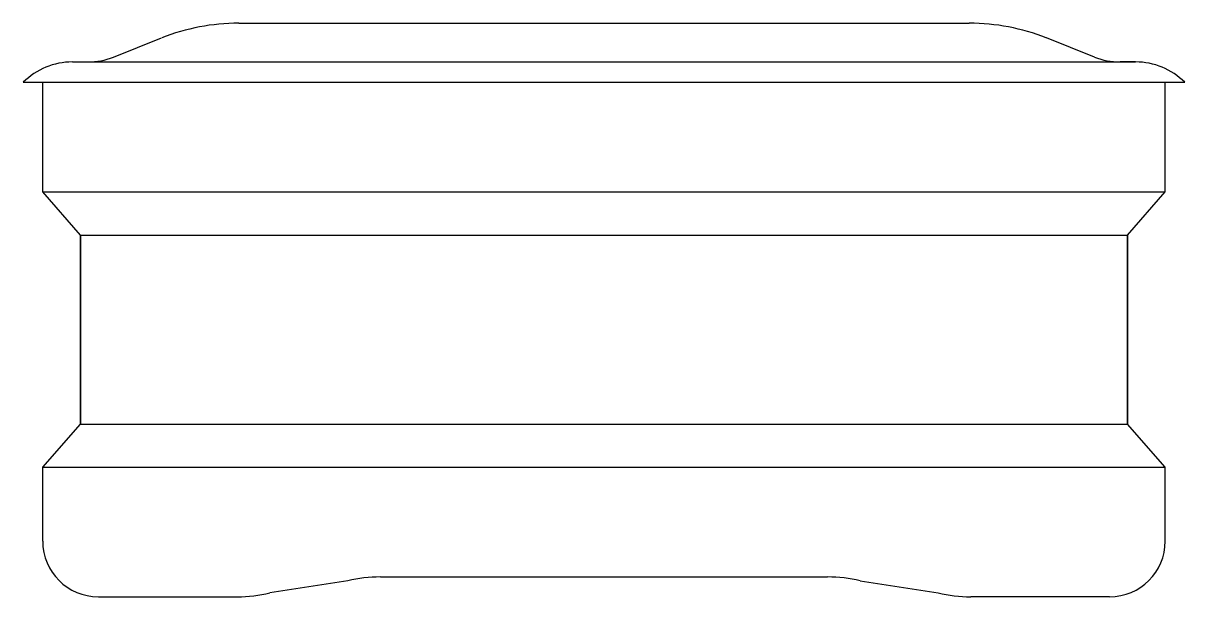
# Model space of a CAD drawing. Extents: x -863.99 to -862.32, y 501.61 to 502.44.
import ezdxf

# ---------------------------------------------------------------- set-up
doc = ezdxf.new("R2010")
doc.units = 0
doc.header["$LTSCALE"] = 50
doc.header["$MEASUREMENT"] = 0
doc.layers.add('C-CAIXA', color=3, linetype='CONTINUOUS')

msp = doc.modelspace()

# ---------------------------------------------------------------- linework, layer by layer
at = {"layer": 'C-CAIXA'}
for p, q in [((-863.6812, 502.4376), (-862.6308, 502.4376)), ((-863.8612, 502.3889), (-863.792, 502.4164)), ((-862.4508, 502.3889), (-862.52, 502.4164)), ((-863.9203, 502.3819), (-863.8981, 502.3819)), ((-862.3917, 502.3819), (-862.4139, 502.3819)), ((-863.991, 502.3526), (-862.321, 502.3526)), ((-863.963, 502.195), (-863.963, 502.3526)), ((-862.3491, 502.195), (-862.3491, 502.3526)), ((-863.9089, 502.1329), (-863.963, 502.195)), ((-862.4032, 502.1329), (-862.3491, 502.195)), ((-863.9089, 502.1329), (-863.9089, 501.8611)), ((-863.9089, 501.8611), (-863.9089, 502.1329)), ((-862.4032, 501.8611), (-862.4032, 502.1329)), ((-862.4032, 502.1329), (-862.4032, 501.8611)), ((-863.963, 501.799), (-863.9089, 501.8611)), ((-862.3491, 501.799), (-862.4032, 501.8611)), ((-863.963, 501.6926), (-863.963, 501.799)), ((-862.3491, 501.6926), (-862.3491, 501.799)), ((-863.5244, 501.6356), (-863.6364, 501.6182)), ((-863.4775, 501.6411), (-862.8345, 501.6411)), ((-862.7876, 501.6356), (-862.6756, 501.6182)), ((-863.883, 501.6126), (-863.6833, 501.6126)), ((-862.4291, 501.6126), (-862.6287, 501.6126))]:
    msp.add_line(p, q, dxfattribs=at)
at = {"layer": 'C-CAIXA', "color": 1}
for p, q in [((-863.8981, 502.3819), (-862.3917, 502.3819)), ((-863.963, 502.195), (-862.3491, 502.195)), ((-863.9089, 502.1329), (-862.4032, 502.1329)), ((-863.9089, 501.8611), (-862.4032, 501.8611)), ((-863.963, 501.799), (-862.3491, 501.799))]:
    msp.add_line(p, q, dxfattribs=at)
at = {"layer": 'C-CAIXA'}
for centre, radius, start, end in [((-863.6812, 502.1376), 0.3, 90, 111.6647), ((-862.6308, 502.1376), 0.3, 68.3353, 90), ((-863.8981, 502.4819), 0.1, 270, 291.6647), ((-862.4139, 502.4819), 0.1, 248.3353, 270), ((-863.9203, 502.2819), 0.1, 90, 134.971), ((-862.3917, 502.2819), 0.1, 45.029, 90), ((-863.883, 501.6926), 0.08, 180, 270), ((-862.4291, 501.6926), 0.08, 270, 0), ((-863.4775, 501.4411), 0.2, 90, 103.5639), ((-862.8345, 501.4411), 0.2, 76.4361, 90), ((-863.6833, 501.8126), 0.2, 270, 283.5639), ((-862.6287, 501.8126), 0.2, 256.4361, 270)]:
    msp.add_arc(centre, radius, start, end, dxfattribs=at)

doc.saveas('drawing.dxf')
